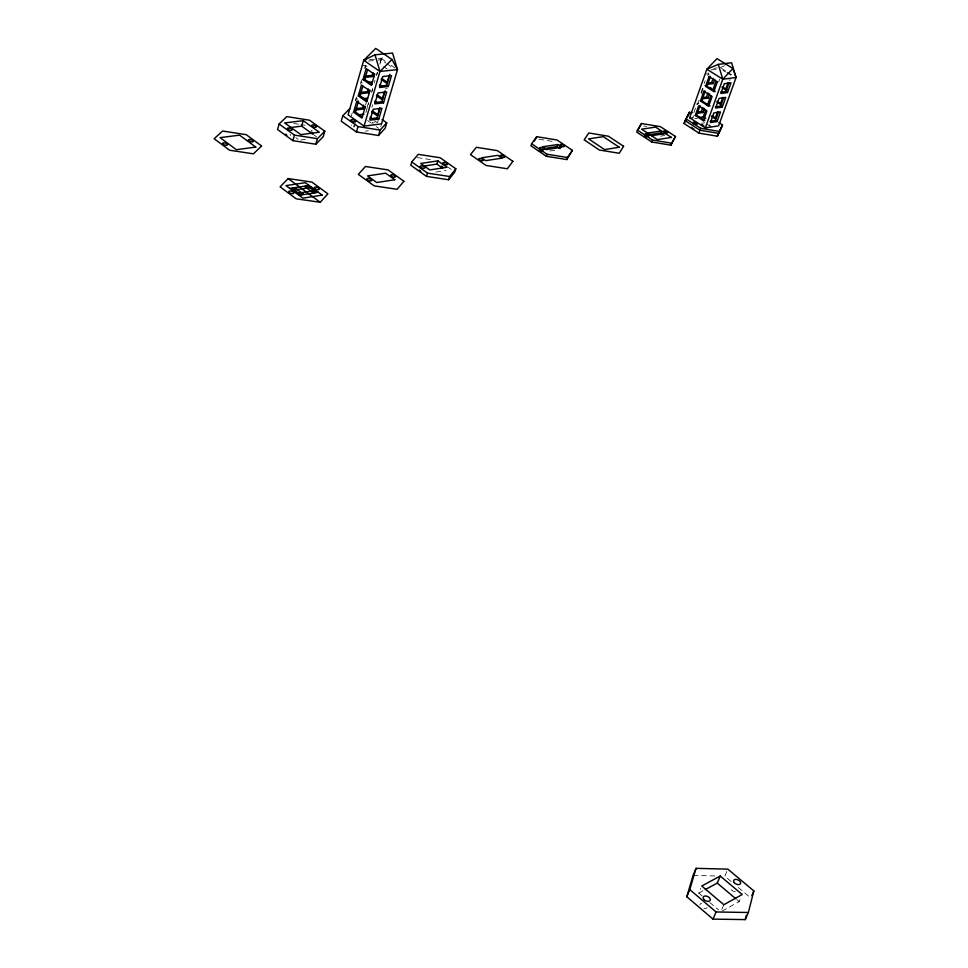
<?xml version="1.0" encoding="UTF-8"?>
<svg xmlns="http://www.w3.org/2000/svg" width="968" height="968" viewBox="0 0 968 968"><rect width="100%" height="100%" fill="white"/><g stroke="black" fill="none" stroke-linecap="round" stroke-linejoin="round"><path stroke-width="0.73" stroke-dasharray="4.84 3.63" d="M355.292 100.878L356.079 98.179L357.676 99.305M364.682 68.196L365.468 65.449L367.09 66.562M351.444 115.7L352.267 112.832M355.982 99.934L356.805 97.066M360.507 84.168L361.742 79.86M365.045 68.401L365.868 65.534M354.07 126.844L355.244 122.791M365.565 104.871L366.352 102.184M367.162 107.267L368.324 103.237M371.845 91.125L372.619 88.415M374.192 83.006L374.979 80.296M376.552 74.875L377.339 72.152M380.109 62.617L381.295 58.516L379.892 55.987M365.868 112.53L368.76 102.56M371.651 92.577L372.486 89.734M376.613 75.48L377.447 72.624M379.916 64.07L381.162 59.798L385.881 63.029M371.918 107.375L372.704 104.677M377.52 122.525L378.694 118.507M380.775 126.53L381.561 123.856M693.887 112.578L697.311 102.947L698.872 103.951M700.989 92.565L702.465 88.415L704.038 89.419M704.184 83.55L705.176 80.767M692.556 118.568L693.536 115.797M697.48 104.713L699.44 99.159M701.413 93.618L704.365 85.305M707.814 75.601L708.794 72.83M718.607 82.026L719.599 79.255M702.066 895.932L698.763 893.113L700.759 888.37M726.823 871.478L724.826 876.173L731.602 881.86M721.801 909.46L723.834 904.717M722.104 911.106L739.165 901.583L740.689 898.038M698.763 893.113L704.038 890.257M369.57 59.701L381.295 58.516L385.058 56.701M720.192 67.579L725.274 65.437M435.963 172.062L446.006 170.513M549.885 151.02L556.89 149.943M660.575 136.149L664.762 135.496M701.824 123.275L704.777 122.827M692.18 117.394L693.003 117.273M365.432 131.14L368.348 130.753M300.733 139.985L306.396 139.235M729.013 80.066L730.332 79.884M705.115 74.125L707.644 73.798L709.229 74.802M713.876 68.353L717.227 67.941M711.117 69.89L717.784 69.067M385.3 88.85L387.043 88.645M362.141 65.8L365.468 65.449M368.505 61.081L376.939 60.222M378.355 60.089L381.162 59.798M693.088 875.423L715.763 875.955M417.244 157.578L430.385 159.611M293.8 123.444L299.475 124.34M300.891 124.57L305.138 125.235M538.982 139.21L554.906 141.8M643.744 125.949L646.648 126.433M694.673 118.265L697.48 118.749M721.414 68.341L726.303 71.402M727.525 72.164L733.623 75.976M722.987 70.325L725.528 71.91M726.799 72.709L731.881 75.879M707.233 124.412L712.145 127.558M381.295 58.516L386.28 61.928M391.266 65.34L395.004 67.905M387.055 63.84L392.947 67.869M383.739 66.744L387.212 69.127M360.761 81.869L362.371 82.982M447.579 166.907L451.197 169.448M374.701 120.818L377.024 122.464M367.731 120.564L371.409 123.166M376.31 126.627L378.766 128.357M314.31 135.242L316.596 136.899M295.857 137.662L298.156 139.332M738.378 887.547L750.805 897.977M736.854 899.635L739.165 901.583M709.774 902.479L718.583 909.968M710.318 125.719A2.154 0.762 19.9 0 1 709.145 124.703M290.582 135.581A2.541 1.004 15.9 0 1 290.291 135.762M290.122 134.455A2.541 1.004 15.9 0 1 290.473 134.758M311.018 130.39A2.517 0.992 16.1 0 1 312.144 130.426M351.19 125.102A2.468 0.956 16.5 0 1 351.808 125.235M353.465 125.973A2.468 0.956 16.5 0 1 353.961 127.074M373.043 123.444A2.444 0.944 16.8 0 1 372.789 122.198M373.684 122.077A2.444 0.944 16.8 0 1 374.87 122.27M706.942 907.73A3.836 2.359 24.8 0 1 703.966 908.359M700.07 905.032A3.836 2.359 24.8 0 1 701.619 903.192M735.329 891.673A3.775 2.287 25.1 0 1 731.481 890.003A3.775 2.287 25.1 0 1 730.864 887.16"/><path stroke-width="1.45" d="M748.361 912.497L753.854 890.923L727.827 869.131L696.053 868.344L693.088 875.423L686.796 896.731L713.017 919.116L745.275 919.6L748.361 912.497L716.066 911.965L689.785 889.592L696.053 868.344M745.275 919.6L746.376 915.28M279.099 123.989L277.574 129.53L292.893 140.662L315.858 144.22L323.239 136.657L324.788 131.176L309.506 120.213L286.794 116.596L279.099 123.989L294.429 135.109L317.419 138.69L324.788 131.176M292.893 140.662L294.429 135.109M290.303 127.582L301.677 126.142L303.202 120.649L319.295 132.229L300.854 134.625L284.713 122.948L303.202 120.649M315.858 144.22L317.419 138.69M349.738 108.67L342.781 115.785L341.244 121.181L356.43 131.987L378.512 135.484L385.167 128.2L386.74 122.851L382.082 119.572M363.714 60.294L348.093 114.793L364.089 126.118L381.561 123.856L397.497 69.611L392.584 53.071L375.003 54.813L363.714 60.294L379.952 71.475L397.497 69.611L391.979 59.508L375.705 48.4L363.714 60.294L365.94 60.064M353.635 112.215L356.744 101.374L358.511 101.168L355.389 111.998L353.635 112.215L361.971 118.108L365.118 107.254L356.744 101.374M358.305 95.941L361.451 85.039L369.861 90.895L366.69 101.809L358.305 95.941L360.072 95.735L367.259 100.769M363.024 79.57L366.17 68.583L374.628 74.427L371.446 85.414L363.024 79.57L364.791 79.376L372.002 84.385M360.072 95.735L362.819 86.2M364.791 79.376L367.55 69.769M355.776 108.646L362.806 107.799L363.581 105.101M360.447 92.432L367.477 91.621L368.264 88.911M365.142 76.109L372.184 75.347L372.97 72.612M356.43 131.987L357.991 126.578L342.781 115.785M354.566 110.122L364.391 108.912L365.178 106.226M366.739 100.829L367.513 98.143L363.303 98.639M359.237 93.872L369.086 92.734L369.861 90.024M371.434 84.603L372.22 81.893L367.997 82.365M363.932 77.525L373.793 76.448L374.58 73.725M364.089 126.118L379.952 71.475L391.979 59.508M379.759 107.799L377.399 115.882L371.688 111.877M384.514 91.561L382.13 99.704L376.395 95.699M389.293 75.214L386.897 83.405L381.126 79.424M369.909 118.834L377.193 117.902L379.952 108.464M374.64 102.572L381.936 101.7L385.107 90.835M379.408 86.2L386.704 85.378L389.898 74.439M378.791 119.04L381.961 108.234L373.212 109.311L370.054 120.153L378.791 119.04L377.193 117.902M383.546 102.826L386.728 91.948L377.968 92.964L374.798 103.878L383.546 102.826L381.936 101.7M388.325 86.503L391.532 75.564L382.759 76.52L379.565 87.495L388.325 86.503L386.704 85.378M378.512 135.484L380.097 130.087L386.74 122.851M411.751 161.958L410.759 165.226L426.513 176.394L448.668 179.758L454.815 171.989L455.819 168.759L440.137 157.748L418.224 154.335L411.751 161.958L427.505 173.127L449.672 176.515L455.819 168.759M426.513 176.394L427.505 173.127M423.996 166.072L436.931 164.112L437.923 160.882L447.01 167.27L429.792 169.908L420.681 163.459L437.923 160.882M448.668 179.758L449.672 176.515M531.614 143.76L530.936 145.817L546.339 156.296L566.824 159.563L572.366 150.33L557.036 139.997L536.756 136.694L531.614 143.76L547.017 154.239L567.502 157.506L572.366 150.33M536.756 136.694L534.372 141.11M546.339 156.296L547.017 154.239M544.427 148.491L557.06 146.579L557.737 144.535L561.779 147.257L546.351 149.604L542.298 146.846L557.737 144.535M566.824 159.563L567.502 157.506M637.416 130.123L636.738 132.096L651.839 142.018L670.945 145.164L675.47 136.476L660.442 126.687L641.506 123.505L637.416 130.123L652.529 140.033L671.647 143.203L675.47 136.476M641.506 123.505L638.783 128.78M651.839 142.018L652.529 140.033M648.233 134.83L660.805 132.918L661.495 130.958L647.519 133.076M670.945 145.164L671.647 143.203M718.776 122.561L722.491 124.932L717.373 136.21L698.908 133.1L684.001 123.468L689.325 112.276L692.144 112.76M687.97 116.1L689.325 112.276M689.652 117.757L706.858 69.224L717.022 58.612L732.97 68.546L736.067 77.5L718.631 125.84L705.357 127.873L689.652 117.757L690.995 117.564M695.278 115.47L698.702 105.814L706.918 111.054L703.47 120.722L695.278 115.47L696.609 115.265L704.801 120.528L703.47 120.722M700.433 100.962L703.881 91.258L705.224 91.077L701.764 100.781L700.433 100.962L708.649 106.214L712.133 96.485L703.881 91.258M705.611 86.382L709.084 76.617L710.427 76.448L706.955 86.212L705.611 86.382L713.876 91.609L715.207 91.428L706.955 86.212M696.609 115.265L700.045 105.621M696.875 112.155L701.364 111.502L702.841 107.388M702.018 97.695L706.507 97.078L707.983 92.94M707.185 83.163L711.674 82.57L713.162 78.408M696.948 113.365L702.937 112.506L704.401 108.38M702.09 98.905L708.08 98.083L709.556 93.932M707.269 84.349L713.247 83.575L714.735 79.4M699.211 117.588L703.216 116.995L705.745 109.904M707.269 105.645L710.815 95.699M712.847 90.024L715.884 81.506M698.908 133.1L700.638 128.284L685.695 118.653M713.876 91.609L717.373 81.832L709.084 76.617M705.357 127.873L722.781 79.231L732.97 68.546M717.578 111.865L715.11 118.725L711.746 116.583M722.781 97.393L720.301 104.302L716.925 102.16M722.128 87.652L725.516 89.782L728.009 82.837M710.173 121.339L715.485 120.54L718.45 112.288M715.364 106.843L720.676 106.081L723.665 97.792M720.591 92.275L725.903 91.549L728.916 83.212M717.058 121.544L720.519 111.913L713.888 112.893L710.415 122.549L717.058 121.544L715.485 120.54M722.261 107.085L725.746 97.405L719.103 98.337L715.618 108.041L722.261 107.085L720.676 106.081M727.5 92.553L731.009 82.812L724.366 83.696L720.857 93.46L727.5 92.553L725.903 91.549M717.373 136.21L722.491 124.932M686.796 896.731L689.785 889.592M705.357 889.544L717.24 883.094L720.24 876.028L742.214 894.505L723.834 904.717L701.752 885.998L720.24 876.028M713.017 919.116L716.066 911.965M751.821 895.618L753.854 890.923M721.789 126.844L718.413 133.33L699.949 130.208L685.017 120.577L688.647 114.188M684.001 123.468L686.179 119.621M320.214 202.276L327.898 193.83L311.902 182.069L288.161 178.56L280.115 186.848L296.172 198.803L320.214 202.276L288.161 178.56M718.304 64.384L706.858 69.224L722.781 79.231L736.067 77.5L731.614 62.763L718.304 64.384L722.781 79.231M296.535 193.418L315.834 190.43M299.064 195.306L318.363 192.305M292.312 190.285L311.611 187.332M651.488 135.677L665.452 133.548M289.783 188.409L309.094 185.469M725.516 89.782L726.835 89.6L722.322 86.757M358.45 114.829L364.053 114.139M357.991 126.578L380.097 130.087M700.638 128.284L719.115 131.406M711.674 82.57L713.247 83.575M709.955 87.422L711.528 88.415M717.119 101.253L721.62 104.108M706.507 97.078L708.08 98.083M701.764 100.781L709.992 106.02M711.952 115.664L715.304 117.818M701.364 111.502L702.937 112.506M703.216 116.995L705.72 118.604M701.34 124.231L703.857 125.84M660.805 132.918L662.79 134.213M557.06 146.579L560.085 148.624M381.719 78.444L387.478 82.413M372.184 75.347L373.793 76.448M379.553 84.869L381.852 86.454M376.988 94.707L382.723 98.7M367.477 91.621L369.086 92.734M374.822 101.108L377.109 102.705M372.281 110.86L377.992 114.865M362.806 107.799L364.391 108.912M370.103 117.225L372.426 118.87M436.931 164.112L442.606 168.117M355.389 111.998L362.552 117.043M301.677 126.142L313.16 134.419M717.24 883.094L735.704 898.667M375.003 54.813L379.952 71.475M420.777 171.179A2.493 0.992 17.2 0 1 420.197 170.925M419.713 170.634A2.493 0.992 17.2 0 1 419.12 170.005M442.969 167.44A2.468 0.98 17.5 0 1 442.122 166.847M441.892 166.532A2.468 0.98 17.5 0 1 441.916 166.012M541.79 151.734A2.347 0.895 18.4 0 1 540.628 151.419M539.599 150.899A2.347 0.895 18.4 0 1 539.236 150.609M539.539 149.568A2.347 0.895 18.4 0 1 539.999 149.544M541.705 149.907A2.347 0.895 18.4 0 1 542.721 150.427M559.903 146.483A2.323 0.871 18.6 0 1 561.464 146.628M693.79 128.804A2.178 0.774 19.7 0 1 692.277 128.139M691.672 127.607A2.178 0.774 19.7 0 1 691.563 127.365M693.487 124.025A2.178 0.774 19.7 0 1 695.036 124.376M646.14 137.395A2.239 0.811 19.4 0 1 645.16 136.911M644.978 135.653A2.239 0.811 19.4 0 1 646.999 135.98M663.419 132.834A2.214 0.799 19.5 0 1 665.403 133.173M286.867 135.23A2.541 1.004 15.9 0 1 286.395 134.927M286.032 134.625A2.541 1.004 15.9 0 1 285.802 134.032M312.47 132.531A2.517 0.992 16.1 0 1 311.272 132.072M623.586 146.289L619.242 153.259L599.446 150.052L584.176 139.84L588.786 132.979L608.388 136.21L623.586 146.289M512.871 161.305L507.365 168.771L486.069 165.455L470.509 154.638L476.304 147.293L497.37 150.633L512.871 161.305M403.886 181.246L397.134 189.292L374.217 185.88L358.329 174.397L365.432 166.484L388.071 169.92L403.886 181.246M261.578 145.987L253.447 153.827L229.573 150.221L214.146 138.727L222.628 131.019L246.199 134.661L261.578 145.987M619.29 147.281L604.625 149.58L588.568 138.86L603.294 136.657L619.29 147.281M322.162 195.112L302.887 198.137L285.996 185.59L305.319 182.686L322.162 195.112M394.787 179.746L376.746 182.541L367.55 175.91L385.615 173.175L394.787 179.746M303.492 194.229L300.588 194.689L292.142 188.421L295.058 187.974L303.492 194.229M316.028 192.293L313.148 192.741L304.714 186.509L307.594 186.074L316.028 192.293M671.405 137.432L657.466 139.598L641.578 129.18L655.566 127.098L671.405 137.432M501.932 158.159L485.634 160.652L481.544 157.808L497.854 155.34L501.932 158.159M255.782 147.1L236.325 149.689L220.087 137.625L239.58 135.157L255.782 147.1M289.347 192.632A2.662 1.113 15.8 0 0 293.74 193.261A2.662 1.113 15.8 0 0 290.811 191.083A2.662 1.113 15.8 0 0 289.347 192.632M314.866 188.712A2.626 1.089 16.1 0 0 319.198 189.341A2.626 1.089 16.1 0 0 316.27 187.187A2.626 1.089 16.1 0 0 314.866 188.712M367.404 179.951A2.565 1.041 16.7 0 0 371.591 180.58A2.565 1.041 16.7 0 0 368.687 178.487A2.565 1.041 16.7 0 0 367.404 179.951M391.278 176.285A2.529 1.016 16.9 0 0 395.392 176.914A2.529 1.016 16.9 0 0 392.5 174.845A2.529 1.016 16.9 0 0 391.278 176.285M443.489 163.919A2.468 0.968 17.5 0 0 447.47 164.536A2.468 0.968 17.5 0 0 444.614 162.527A2.468 0.968 17.5 0 0 443.489 163.919M420.705 167.367A2.493 0.992 17.2 0 0 424.758 167.984A2.493 0.992 17.2 0 0 421.879 165.952A2.493 0.992 17.2 0 0 420.705 167.367M479.305 159.877A2.42 0.944 17.8 0 0 483.201 160.482A2.42 0.944 17.8 0 0 480.358 158.522A2.42 0.944 17.8 0 0 479.305 159.877M500.867 156.61A2.396 0.92 18 0 0 504.691 157.203A2.396 0.92 18 0 0 501.872 155.267A2.396 0.92 18 0 0 500.867 156.61M540.277 148.842A2.347 0.895 18.4 0 0 544.016 149.435A2.347 0.895 18.4 0 0 541.209 147.535A2.347 0.895 18.4 0 0 540.277 148.842M560.678 145.757A2.323 0.871 18.6 0 0 564.356 146.35A2.323 0.871 18.6 0 0 561.561 144.462A2.323 0.871 18.6 0 0 560.678 145.757M693.995 123.335A2.178 0.774 19.7 0 0 697.371 123.904A2.178 0.774 19.7 0 0 694.649 122.15A2.178 0.774 19.7 0 0 693.995 123.335M645.85 134.939A2.239 0.811 19.4 0 0 649.334 135.52A2.239 0.811 19.4 0 0 646.576 133.705A2.239 0.811 19.4 0 0 645.85 134.939M664.302 132.132A2.214 0.799 19.5 0 0 667.751 132.701A2.214 0.799 19.5 0 0 665.004 130.922A2.214 0.799 19.5 0 0 664.302 132.132M223.076 144.305A2.626 1.065 15.2 0 0 227.432 144.97A2.626 1.065 15.2 0 0 224.624 142.877A2.626 1.065 15.2 0 0 223.076 144.305M248.812 140.965A2.589 1.041 15.5 0 0 253.108 141.618A2.589 1.041 15.5 0 0 250.301 139.561A2.589 1.041 15.5 0 0 248.812 140.965M312.337 126.288A2.517 0.992 16.2 0 0 316.463 126.941A2.517 0.992 16.2 0 0 313.68 124.945A2.517 0.992 16.2 0 0 312.337 126.288M287.919 129.385A2.553 1.004 15.9 0 0 292.118 130.051A2.553 1.004 15.9 0 0 289.311 128.018A2.553 1.004 15.9 0 0 287.919 129.385M351.481 121.024A2.468 0.956 16.6 0 0 355.522 121.678A2.468 0.956 16.6 0 0 352.739 119.705A2.468 0.956 16.6 0 0 351.481 121.024M703.724 899.284A3.836 2.359 24.8 0 0 709.98 900.591A3.836 2.359 24.8 0 0 706.398 896.09A3.836 2.359 24.8 0 0 703.724 899.284M734.216 882.61A3.787 2.275 25 0 0 740.351 883.905A3.787 2.275 25 0 0 736.769 879.501A3.787 2.275 25 0 0 734.216 882.61"/></g></svg>
